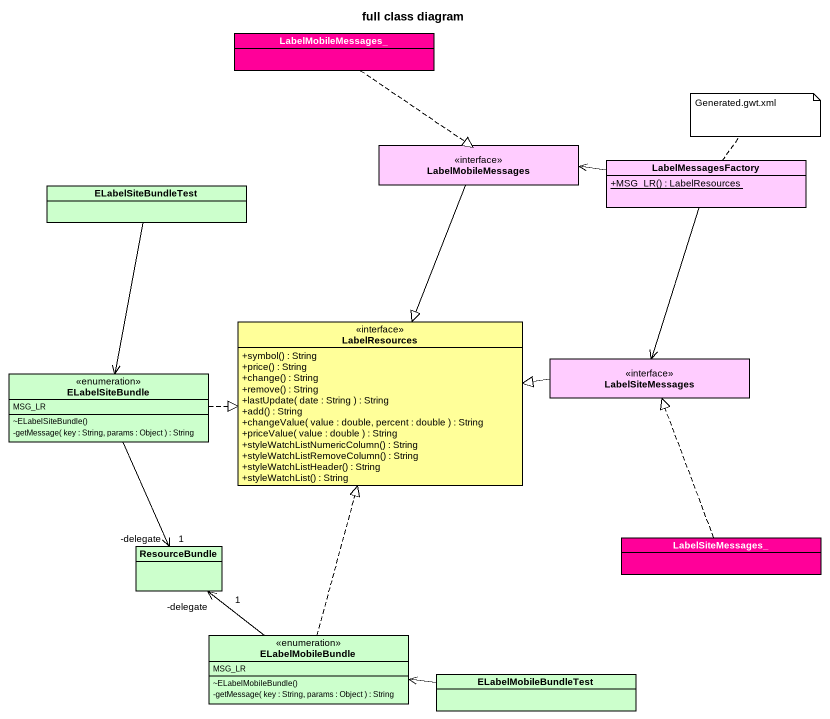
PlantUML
@startuml
title full class diagram
hide circle
hide empty members
skinparam classAttributeIconSize 0
class "LabelMobileMessages_" as LabelMobileMessages #FF0099
interface "LabelMobileMessages" as LabelMobileMessages_2 #FFCCFF
class LabelMessagesFactory #FFCCFF {
  {static} +MSG_LR() : LabelResources
}
class ELabelSiteBundleTest #CCFFCC
interface LabelResources #FFFF99 {
  +symbol() : String
  +price() : String
  +change() : String
  +remove() : String
  +lastUpdate( date : String ) : String
  +add() : String
  +changeValue( value : double, percent : double ) : String
  +priceValue( value : double ) : String
  +styleWatchListNumericColumn() : String
  +styleWatchListRemoveColumn() : String
  +styleWatchListHeader() : String
  +styleWatchList() : String
}
enum ELabelSiteBundle #CCFFCC {
  MSG_LR
  ~ELabelSiteBundle()
  -getMessage( key : String, params : Object ) : String
}
interface LabelSiteMessages #FFCCFF
class "LabelSiteMessages_" as LabelSiteMessages_2 #FF0099
class ResourceBundle #CCFFCC
enum ELabelMobileBundle #CCFFCC {
  MSG_LR
  ~ELabelMobileBundle()
  -getMessage( key : String, params : Object ) : String
}
class ELabelMobileBundleTest #CCFFCC
LabelMobileMessages ..|> LabelMobileMessages_2
LabelMobileMessages_2 --|> LabelResources
LabelMessagesFactory -left-> LabelMobileMessages_2
LabelMessagesFactory --> LabelSiteMessages
ELabelSiteBundleTest --> ELabelSiteBundle
ELabelSiteBundle .right.|> LabelResources
LabelSiteMessages -left-|> LabelResources
LabelSiteMessages_2 .up.|> LabelSiteMessages
ResourceBundle "-delegate\n1" <-up- ELabelSiteBundle
ResourceBundle "-delegate\n1" <-- ELabelMobileBundle
ELabelMobileBundle .up.|> LabelResources
ELabelMobileBundleTest -left-> ELabelMobileBundle
note top of LabelMessagesFactory : Generated.gwt.xml
@enduml
